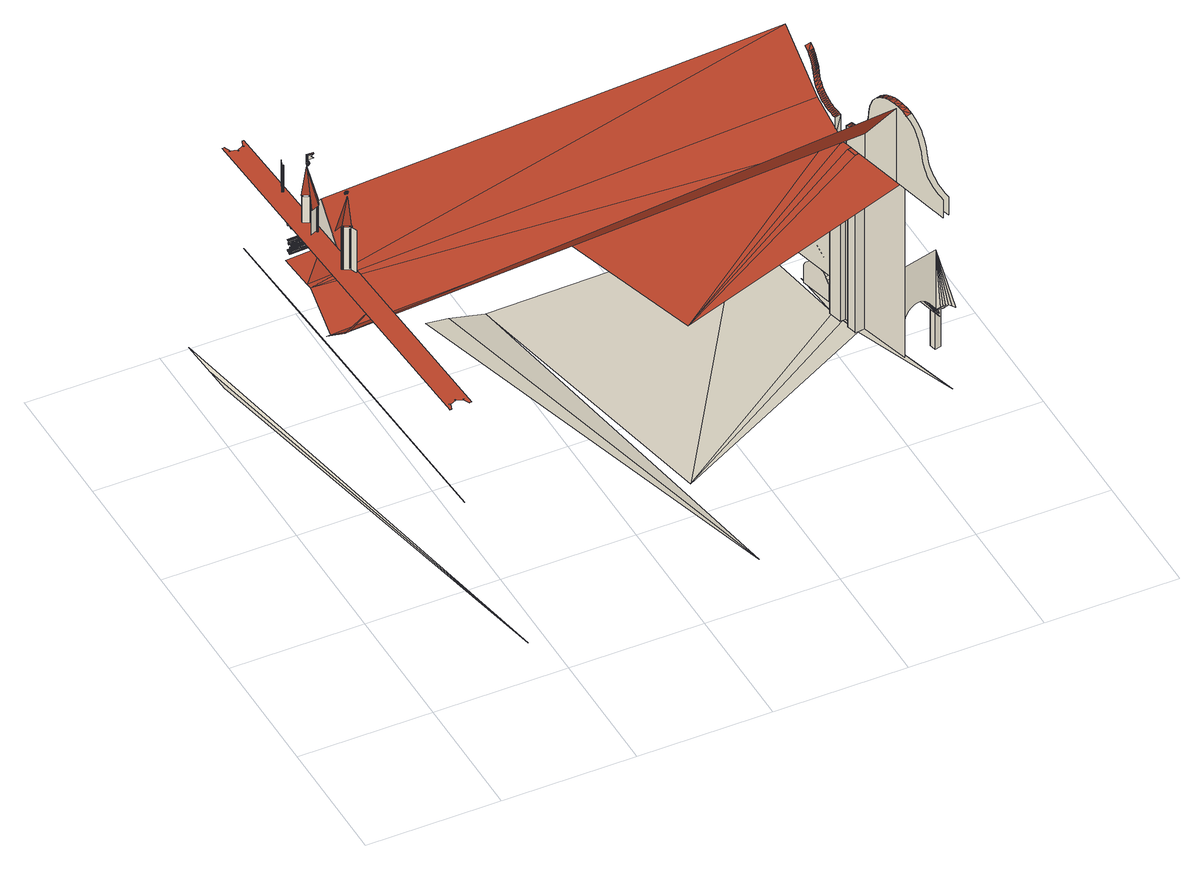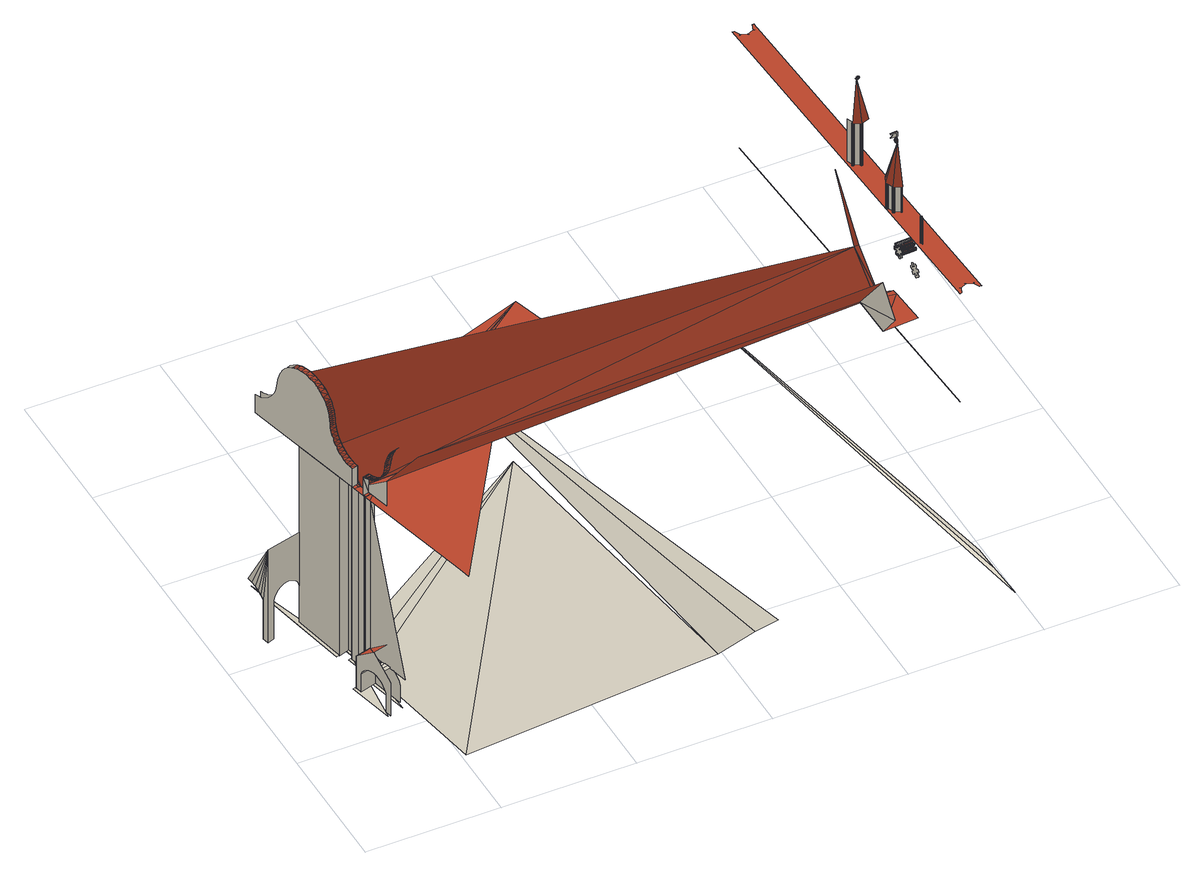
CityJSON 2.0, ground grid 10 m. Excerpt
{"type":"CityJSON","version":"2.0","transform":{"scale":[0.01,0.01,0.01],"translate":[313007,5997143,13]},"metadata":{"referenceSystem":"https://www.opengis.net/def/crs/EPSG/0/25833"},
"CityObjects":{
"building1":{"type":"Building","geometry":[{"type":"MultiSurface","lod":"0","boundaries":[[[0,1,2,3]],[[4,0,3,5]],[[1,6,7,2]],[[8,4,5,9]],[[10,11,12,13,14]],[[15,16,4,8]],[[17,18,6,1]],[[18,19,20,6]],[[16,21,0,4]],[[21,17,1,0]],[[22,23,24,25,26,27,28,29,30,31,32,33,34,35,36,37,38,39,40,41,42,43,44,45,46,47,48,49,50,51,52,53,54,55,56,57,58,59,36,60,61,62,63,64,65,66,67,68,69,70,71,72,73,74,75,76,77,78,79,80,81,82,83,60,84,85,86,87,88,89,90,91,92,93,94,95,96,97,98,99,100,101,102,103,104,105,106,107,84,108,109,110,111,112,113,114,115,116,117,118,119,120,121,122,123,124,125,126,127,128,129,130,131,132,133,134,135,136,137,138,139,140,141,142,143,144,145,146,147,148,149,150,151,152,153,154,155,156,157,158,135,159,160,161,162,163,164,165,166,167,168,169,170,171,172,173,174,175,176,177,178,179,180,181,182,159,183,184,185,186,187,188,189,190,191,192,193,194,195,196,197,198,199,200,201,202,203,204,205,206,183,207,208,209,210,211,212,213,214,215,216,217,218,219,220,221]],[[222,223,15,224]],[[225,226,19,18]],[[223,227,16,15]],[[228,225,18,17]],[[227,229,21,16]],[[229,228,17,21]],[[230,231,226,225]],[[232,233,227,223]],[[234,230,225,228]],[[233,235,229,227]],[[235,234,228,229]],[[236,237,231,230]],[[238,239,233,232]],[[240,236,230,234]],[[239,241,235,233]],[[241,240,234,235]],[[242,243,244,245]],[[243,246,247,244]],[[248,242,245,249]],[[246,250,251,247]],[[252,253,240,241]],[[254,248,249,255]],[[250,256,257,251]],[[258,254,255,259]],[[256,260,261,257]],[[262,258,259,263]],[[260,264,265,261]],[[266,10,14,13,267]],[[268,262,263,269]],[[264,270,271,265]],[[269,263,259,255,249,245,244,247,251,257,261,265,271,272,273,274,275,276,277,278,279,280,281,282]],[[262,268,283,284,285,286,287,288,289,290,291,292,293,270,264,260,256,250,246,243,242,248,254,258]],[[283,268,269,282]],[[270,293,272,271]],[[284,283,282,281]],[[293,292,273,272]],[[285,284,281,280]],[[292,291,274,273]],[[286,285,280,279]],[[291,290,275,274]],[[287,286,279,278]],[[290,289,276,275]],[[288,287,278,277]],[[289,288,277,276]],[[294,295,263,262]],[[296,297,298,299]],[[297,300,301,298]],[[294,296,299,295]],[[300,302,303,301]],[[304,294,295,305]],[[302,306,307,303]],[[308,304,305,309]],[[295,294,310,311]],[[306,312,313,307]],[[314,308,309,315]],[[312,316,317,313]],[[318,314,315,319]],[[316,320,321,317]],[[319,315,309,305,295,299,298,301,303,307,313,317,321,322,323,324,325,326,327,328,329,330,331,332]],[[314,318,333,334,335,336,337,338,339,340,341,342,343,320,316,312,306,302,300,297,296,294,304,308]],[[333,318,319,332]],[[320,343,322,321]],[[334,333,332,331]],[[343,342,323,322]],[[335,334,331,330]],[[342,341,324,323]],[[336,335,330,329]],[[341,340,325,324]],[[337,336,329,328]],[[340,339,326,325]],[[338,337,328,327]],[[339,338,327,326]],[[344,345,346]],[[345,347,346]],[[348,349,350,351]],[[352,348,351,353]],[[354,355,356,357,358]],[[359,360,361,362]],[[363,364,365,366]],[[360,367,368,361]],[[369,363,366,370]],[[367,353,371,368]],[[365,372,373,374]],[[350,369,370,375]],[[353,351,376,371]],[[351,350,375,376]],[[377,378,379,380]],[[381,382,383,384]],[[362,361,385,386]],[[380,379,387,388]],[[388,387,389,390]],[[374,373,391,392]],[[366,365,374,393]],[[361,368,394,385]],[[386,385,395,378]],[[396,397,398,399]],[[392,391,400,401]],[[370,366,393,402]],[[403,404,405,406,407,408,409,410,411,412,413,414,415,416,417]],[[368,371,418,394]],[[419,420,397,396]],[[401,400,421,422]],[[423,424,425,426]],[[378,395,427,379]],[[422,421,420,419]],[[428,399,429,430]],[[375,370,402,431]],[[393,374,392,432]],[[371,376,433,418]],[[376,375,431,433]],[[425,434,435,436]],[[389,437,424,423]],[[379,427,438,387]],[[385,394,439,395]],[[387,438,437,389]],[[440,396,399,428]],[[432,392,401,441]],[[442,428,430,443]],[[402,393,432,444]],[[434,445,446,435]],[[394,418,447,439]],[[424,448,434,425]],[[395,439,449,427]],[[450,419,396,440]],[[441,401,422,451]],[[452,442,443,453]],[[431,402,444,454]],[[451,422,419,450]],[[445,455,456,446]],[[418,433,457,447]],[[455,452,453,456]],[[437,458,448,424]],[[433,431,454,457]],[[427,449,459,438]],[[460,440,428,442]],[[438,459,458,437]],[[444,432,441,461]],[[448,462,445,434]],[[439,447,463,449]],[[464,465,466,467,403,417]],[[468,450,440,460]],[[461,441,451,469]],[[470,460,442,452]],[[454,444,461,471]],[[462,472,455,445]],[[447,457,473,463]],[[469,451,450,468]],[[458,474,462,448]],[[449,463,475,459]],[[472,470,452,455]],[[457,454,471,473]],[[459,475,474,458]],[[476,468,460,470]],[[471,461,469,477]],[[474,478,472,462]],[[463,473,479,475]],[[477,469,468,476]],[[404,480,481,482,483,405]],[[478,476,470,472]],[[473,471,477,479]],[[475,479,478,474]],[[479,477,476,478]],[[484,485,486]],[[487,488,489,357,490]],[[347,345,491]],[[492,493,494,495,496]],[[355,497,498,357,356]],[[467,466,499,500]],[[493,501,500,499,494]],[[502,503,504,505]],[[481,480,506,507]],[[508,509,510,511]],[[506,512,492,496,507]],[[509,513,514,510]],[[515,508,511,516]],[[513,517,518,514]],[[519,502,505,520]],[[521,522,523,524]],[[525,515,516,526]],[[527,519,520,528]],[[517,529,530,518]],[[522,531,532,523]],[[533,527,528,534]],[[531,533,534,532]],[[535,525,526,536]],[[529,384,383,530]],[[537,535,536,538]],[[384,539,540,383]],[[497,487,490,357,498]],[[541,537,538,542]],[[539,543,544,540]],[[545,546,547,548,549,550,551,552,553,554,555,544,540,383,530,518,514,510,511,516,526,536,538,542]],[[556,541,542,545]],[[543,557,555,544]],[[558,556,545,546]],[[559,560,561,562]],[[563,559,562,564]],[[560,565,566,561]],[[557,567,554,555]],[[568,563,564,569]],[[565,570,571,566]],[[512,501,493,492]],[[501,512,506,500]],[[572,568,569,573]],[[570,574,575,571]],[[576,558,546,547]],[[567,577,553,554]],[[578,572,573,579]],[[574,580,581,575]],[[582,576,547,548]],[[583,584,585,586]],[[587,583,586,588]],[[584,589,590,585]],[[591,578,579,592]],[[577,593,552,553]],[[580,594,595,581]],[[596,587,588,597]],[[589,598,599,590]],[[600,601,602,603]],[[604,582,548,549]],[[593,605,551,552]],[[594,606,607,595]],[[608,591,592,609]],[[610,596,597,611]],[[598,612,613,599]],[[614,604,549,550]],[[605,614,550,551]],[[606,615,616,607]],[[617,608,609,618]],[[619,620,621,622]],[[623,619,622,624]],[[625,610,611,626]],[[620,627,628,621]],[[629,617,618,630]],[[612,631,632,613]],[[615,633,634,616]],[[635,623,624,636]],[[627,637,638,628]],[[639,629,630,640]],[[641,625,626,642]],[[643,635,636,644]],[[633,645,646,634]],[[631,647,648,632]],[[637,649,650,638]],[[651,639,640,652]],[[653,641,642,654]],[[655,643,644,656]],[[645,657,658,646]],[[649,659,660,650]],[[647,661,662,648]],[[663,653,654,664]],[[665,651,652,666]],[[657,667,668,658]],[[669,663,664,670]],[[667,669,670,668]],[[671,655,656,672]],[[659,673,674,660]],[[675,665,666,676]],[[661,677,678,662]],[[673,679,680,674]],[[681,675,676,682]],[[679,681,682,680]],[[683,684,685,686]],[[677,687,688,678]],[[689,671,672,690]],[[687,683,686,688]],[[684,691,692,685]],[[691,693,694,692]],[[695,689,690,696]],[[693,697,698,694]],[[699,695,696,700]],[[701,702,703,704]],[[705,701,704,706]],[[403,467,500,506,480,404]],[[697,707,708,698]],[[709,705,706,710]],[[702,711,712,703]],[[711,699,700,712]],[[384,383,713,714]],[[715,716,717,718]],[[716,719,720,717]],[[721,709,710,722]],[[707,723,724,708]],[[725,715,718,726]],[[719,727,728,720]],[[723,729,730,724]],[[731,725,726,732]],[[733,721,722,734]],[[727,735,736,728]],[[729,737,738,730]],[[737,731,732,738]],[[739,733,734,740]],[[735,741,742,736]],[[743,739,740,744]],[[745,746,747,748]],[[746,749,750,747]],[[751,745,748,752]],[[753,743,744,754]],[[749,755,756,750]],[[741,757,758,742]],[[755,753,754,756]],[[759,760,761,762]],[[760,763,764,761]],[[600,759,762,601]],[[763,765,766,764]],[[767,600,601,768]],[[765,769,770,766]],[[771,767,768,772]],[[601,600,714,713]],[[769,773,774,770]],[[775,771,772,776]],[[773,777,778,774]],[[779,780,781,782]],[[780,714,713,781]],[[783,779,782,784]],[[714,785,786,713]],[[787,775,776,788]],[[789,783,784,790]],[[777,791,792,778]],[[785,793,794,786]],[[776,788,795,796,797,798,799,800,801,802,803,804,805,792,778,774,770,766,764,761,762,601,768,772]],[[775,787,806,807,808,809,810,811,812,813,814,815,816,791,777,773,769,765,763,760,759,600,767,771]],[[817,789,790,818]],[[806,787,788,795]],[[793,819,820,794]],[[791,816,805,792]],[[821,817,818,822]],[[807,806,795,796]],[[819,823,824,820]],[[816,815,804,805]],[[825,821,822,826,827]],[[808,807,796,797]],[[823,828,829,824]],[[815,814,803,804]],[[822,826,827,830,831,832,833,834,835,836,837,838,839,840,841,829,824,820,794,786,713,781,782,784,790,818]],[[809,808,797,798]],[[842,825,827,830]],[[814,813,802,803]],[[828,843,841,829]],[[810,809,798,799]],[[813,812,801,802]],[[811,810,799,800]],[[812,811,800,801]],[[844,842,830,831]],[[843,845,839,840,841]],[[846,844,831,832]],[[845,847,838,839]],[[848,846,832,833]],[[847,849,837,838]],[[850,848,833,834]],[[849,851,836,837]],[[852,850,834,835]],[[851,852,835,836]],[[682,676,666,652,640,630,618,609,592,579,573,569,564,562,561,566,571,575,581,595,607,616,634,646,658,668,670,664,654,642,626,611,597,588,586,585,590,599,613,632,648,662,678,688,686,685,692,694,698,708,724,730,738,732,726,718,717,720,728,736,742,758,853,854,855,856,857,858,859,860,861,862,863,864,865,866,867,868,869,870,871,872,873,874,875,876,877,878,879,880,881,882,883,884,885,886,887,888,889,890,891,892,893,894,895,896,897,898,899,900,901,902,903,904,905,906,907,908,909,910,911,912,913,914,915,916,917,918,919,920,921,922,923,924,925,926,927,752,748,747,750,756,754,744,740,734,722,710,706,704,703,712,700,696,690,672,656,644,636,624,622,621,628,638,650,660,674,680]],[[928,929,930,931]],[[929,932,933,930]],[[934,928,931,935]],[[932,936,937,933]],[[938,934,935,939]],[[936,940,941,937]],[[942,938,939,943]],[[940,944,945,941]],[[946,942,943,947]],[[944,948,949,945]],[[950,946,947,951]],[[948,952,953,949]],[[954,955,956,957,958,959,960,961,962,963,964,953,949,945,941,937,933,930,931,935,939,943,947,951]],[[965,950,951,954]],[[952,966,964,953]],[[967,965,954,955]],[[966,968,963,964]],[[969,967,955,956]],[[968,970,962,963]],[[971,969,956,957]],[[970,972,961,962]],[[973,971,957,958]],[[972,974,960,961]],[[975,973,958,959]],[[974,975,959,960]],[[976,977,978]],[[944,945,979,980]],[[981,982,983,984,985,986,987,988,989,990,991,992,993,994,995,996,997,998,999,1000,1001,1002,1003,1004,1005,1006,1007,1008,1009,1010,1011,1012,1013,1014,1015,1016,1017,1018,1019,1020,1021,1022,1023,1024,1025,1026,1027,1028,1029,1030,1031,1032,1033,1034,1035,1036,1037,1038,1039,1040,1041,1042,1043,1044,1045,1046,1047,1048,1049,1050,1051,1052,1053,1054,1055,1056,1057,1058,1059,1060,1061,1062,1063,1064,1065,1066,1067,1068,1069,1070,1071,1072,1073,1074,1075,1076,1077,1078,1079,1080,1081,1082,1083,1084,1085,1086,1087,1088,1089,1090,1091,1092,1093,1094,1095,1096,1097,1098,1099,1100,1101,1102,1103,1104,1105,1106,1107,1108,1109,1110,1111,1112,1113,1114,1115,1116,1117,1118,1119,1120,1121,1122,1123,1124,1125,1126,1127,1128,1129,1130,1131,1132,1133,1134,1135,1136,1137,1138,1139,1140,1141,1142,1143,1144,1145,1146,1147,1148]],[[1149,977,976]],[[1150,1151,1152]],[[1151,1153,1154]],[[1153,1151,1150]],[[1155,1150,1156]],[[1153,1150,1155]],[[1157,1156,1150,1158]],[[1159,1160,1161]],[[1162,1160,1159]],[[345,1163,1164,1165]],[[1166,345,1165,1164]],[[1158,1150,1152,1167]],[[345,1166,1168,1169,1170,1171,1172,491]],[[1166,1152,491,1172,1171,1170,1169,1168]],[[1173,1170,1171]],[[1152,1166,1167]],[[1174,1175,1162]],[[1176,1173,1177]],[[1178,1175,1179]],[[1179,1175,1180]],[[1180,1175,1174]],[[1181,1169,1170,1173]],[[1176,1182,1183,1181,1173]],[[1173,1184,1185,1186,1187,1177]],[[1188,1189,1190,1191,1173,1170,1192,1193,1194]],[[1192,1170,1169]],[[1177,1195,1196,1176]],[[1181,1197,1198,1192,1169]],[[1169,1181,1168]],[[1199,1200,1201,1202,1203,1204,1205,1206,1207,1208,1209,1210,1211,1212,1213,1214,1215,1216,1217,1218,1219,1220,1221,1222,1223,1224,1225,1226,1227,1228,1229,1230,1231,1232,1233,1234,1235,1236,1237,1238,1239,1240,1241,1242,1243,1244,1245,1246,1247,1248,1249,1250,1251,1252,1253,1254,1255,1256,1257,1258,1259,1260,1261,1262,1263,1264,1265]],[[1177,1187,1182,1176]],[[1163,1164,1186,1185]],[[1266,1200,1199]],[[1267,1201,1200]],[[1268,1178,1179]],[[1166,1168,1181,1183]],[[1176,1196,1269,1270,1182]],[[1271,1202,1201]],[[1169,1168,1166,1272,1273,1274,1192]],[[1275,1203,1202]],[[1276,1277,1197,1181,1183]],[[1278,1204,1203]],[[1166,1164,1186,1187,1182,1183]],[[1279,1205,1204]],[[1280,1187,1186,1185,1184,1281]],[[1282,1206,1205]],[[1192,1274,1194,1193]],[[1283,1207,1206]],[[1280,1284,1195,1177,1187]],[[1267,1200,1266]],[[1285,1208,1207]],[[1286,1209,1208]],[[1287,1210,1209]],[[1288,1211,1210]],[[1289,1212,1211]],[[1271,1201,1267]],[[1290,1213,1212]],[[1272,1291,1273]],[[1292,1214,1213]],[[1293,1215,1214]],[[1294,1216,1215]],[[1179,1295,1268]],[[1296,1217,1216]],[[1273,1272,1291,1297,1274]],[[1298,1218,1217]],[[1182,1270,1276,1183]],[[1299,1219,1218]],[[1300,1220,1219]],[[1301,1221,1220]],[[1302,1222,1221]],[[1291,1297,1274,1273]],[[1303,1223,1222]],[[1275,1202,1271]],[[1304,1224,1223]],[[1274,1297,1194]],[[1305,1225,1224]],[[1167,1166,1272,1291,1297,1194,1306,1307]],[[1308,1226,1225]],[[1278,1203,1275]],[[1309,1227,1226]],[[1310,1228,1227]],[[1279,1204,1278]],[[1276,1270,1269,1277]],[[1192,1198,1311,1312,1297,1274]],[[1307,1313,1194,1306]],[[1314,1229,1228]],[[1282,1205,1279]],[[1315,1230,1229]],[[1283,1206,1282]],[[1316,1231,1230]],[[1317,1232,1231]],[[1285,1207,1283]],[[1280,1318,1270,1182,1187]],[[1319,1268,1295]],[[1286,1208,1285]],[[1287,1209,1286]],[[1288,1210,1287]],[[1289,1211,1288]],[[1320,1321,1178]],[[1290,1212,1289]],[[1292,1213,1290]],[[1293,1214,1292]],[[1322,1323,1324]],[[1294,1215,1293]],[[1323,1325,1324]],[[1296,1216,1294]],[[1298,1217,1296]],[[1299,1218,1298]],[[1291,1272,1166,1183,1276,1326,1327,1328]],[[1300,1219,1299]],[[1301,1220,1300]],[[1302,1221,1301]],[[1329,1330,1325]],[[1267,1266,1331,1332,1333,1334,1335,1336,1337,1338,1339,1340,1341,1342,1343,1344,1345,1346,1347,1348,1349,1350,1351,1352,1353,1354,1355,1356,1357,1358,1359,1360,1361,1362,1363,1317,1316,1315,1314,1310,1309,1308,1305,1304,1303,1302,1301,1300,1299,1298,1296,1294,1293,1292,1290,1289,1288,1287,1286,1285,1283,1282,1279,1278,1275,1271]],[[1303,1222,1302]],[[1364,1365,1330]],[[1304,1223,1303]],[[1366,1367,1365]],[[1305,1224,1304]],[[1368,1369,1367]],[[1308,1225,1305]],[[1370,1371,1369]],[[1309,1226,1308]],[[1372,1373,1371]],[[1374,1375,1284,1280,1281,1376,1377]],[[1378,1379,1373]],[[1310,1227,1309]],[[1328,1312,1297,1291]],[[1380,1381,1379]],[[1323,1322,1273,1291,1328,1327]],[[1382,1383,1381]],[[1314,1228,1310]],[[1384,1385,1383]],[[1386,1387,1385]],[[1315,1229,1314]],[[1388,1389,1387]],[[1390,1391,1389]],[[1326,1276,1270,1318]],[[1392,1393,1391]],[[1316,1230,1315]],[[1232,1363,1362,1233]],[[1394,1395,1393]],[[1396,1397,1395]],[[1317,1231,1316]],[[1398,1399,1397]],[[1400,1401,1399]],[[1188,1194,1297,1312]],[[1402,1403,1401]],[[1404,1405,1403]],[[1406,1407,1405]],[[1363,1232,1317]],[[1408,1409,1407]],[[1410,1411,1409]],[[1412,1413,1411]],[[1414,1415,1413]],[[1416,1417,1415]],[[1418,1419,1417]],[[1420,1421,1419]],[[1422,1423,1421]],[[1424,1425,1423]],[[1425,1424,1426]],[[1427,1428,1426]],[[1329,1325,1323]],[[1429,1321,1320]],[[1364,1330,1329]],[[1366,1365,1364]],[[1368,1367,1366]],[[1370,1369,1368]],[[1372,1371,1370]],[[1378,1373,1372]],[[1380,1379,1378]],[[1382,1381,1380]],[[1384,1383,1382]],[[1386,1385,1384]],[[1388,1387,1386]],[[1390,1389,1388]],[[1392,1391,1390]],[[1318,1280,1361,1362,1326]],[[1394,1393,1392]],[[1396,1395,1394]],[[1398,1397,1396]],[[1400,1399,1398]],[[1402,1401,1400]],[[1404,1403,1402]],[[1430,1405,1404]],[[1326,1312,1328,1327]],[[1405,1430,1406]],[[1408,1407,1406]],[[1410,1409,1408]],[[1412,1411,1410]],[[1414,1413,1412]],[[1416,1415,1414]],[[1418,1417,1416]],[[1431,1180,1432]],[[1420,1419,1418]],[[1422,1421,1420]],[[1424,1423,1422]],[[1427,1426,1424]],[[1312,1311,1433,1434,1188]],[[1432,1180,1435]],[[1436,1188,1434]],[[1437,1438,1439,1440,1441,1442,1443,1444,1445,1446,1447,1448,1449,1450,1451]],[[1452,1453,1454]],[[1452,1433,1455,1456]],[[1438,1457,1458,1439]],[[1459,1457,1438,1437]],[[1460,1459,1437,1451]],[[1461,1460,1451,1450]],[[1462,1461,1450,1449]],[[1463,1462,1449,1448]],[[1464,1463,1448,1447]],[[1465,1464,1447,1446]],[[1466,1467,1468,1469,1470,1471,1472,1473,1474,1475,1476,1477,1478,1479,1480,1374,1377,1376]],[[1453,1452,1456]],[[1473,1481,1474]],[[1482,1432,1483]],[[1472,1484,1473]],[[1484,1472,1485]],[[1456,1455,1458,1457,1459,1460,1461,1462,1463,1464,1465,1486,1487,1488,1489,1490,1491,1492,1493,1453]],[[1471,1485,1472]],[[1485,1471,1494]],[[1470,1494,1471]],[[1494,1470,1495]],[[1496,1494,1495]],[[1497,1494,1498]],[[1494,1496,1498]],[[1469,1495,1470]],[[1495,1499,1496]],[[1499,1495,1469]],[[1469,1468,1500,1499]],[[1498,1501,1497]],[[1496,1502,1498]],[[1503,1496,1499]],[[1499,1500,1504,1503]],[[1497,1501,1505]],[[1498,1502,1501]],[[1496,1503,1502]],[[1506,1507,1466]],[[1505,1466,1507]],[[1505,1501,1466]],[[1502,1466,1501]],[[1466,1502,1503]],[[1503,1504,1467,1466]]],"semantics":{"surfaces":[{"type":"WallSurface"},{"type":"RoofSurface"},{"type":"GroundSurface"}],"values":[0,1,0,1,1,1,0,0,1,0,1,1,0,1,0,1,0,0,1,0,1,0,0,1,0,1,0,0,0,0,0,0,0,0,0,0,0,0,1,0,0,2,1,0,0,0,0,0,0,0,0,0,0,0,0,0,0,0,0,0,0,0,0,0,0,0,0,0,0,0,1,0,0,0,0,0,0,0,0,0,0,0,0,1,1,0,1,1,1,0,1,0,1,0,0,1,0,1,0,1,1,1,0,0,1,1,0,0,0,1,1,0,0,1,1,0,0,0,0,1,0,1,1,1,1,1,0,0,0,0,1,1,1,1,0,0,0,0,0,1,1,0,1,0,1,0,1,0,1,1,0,0,0,0,0,1,1,0,1,1,0,0,1,0,0,1,1,0,0,0,0,1,0,2,1,1,2,1,2,0,0,2,0,0,0,0,0,0,0,0,0,0,0,0,0,0,0,0,0,1,0,0,1,0,0,0,0,1,0,0,1,0,1,0,1,0,0,0,1,0,0,0,1,0,1,0,0,1,0,0,0,0,0,1,1,0,0,0,0,1,0,1,1,0,1,0,0,1,0,1,1,1,0,0,0,1,1,1,0,0,0,1,1,0,1,0,1,0,1,0,0,1,0,0,0,1,1,0,0,1,0,1,0,1,0,0,1,0,1,0,1,0,1,0,1,0,0,1,1,0,0,1,1,0,1,1,0,1,1,0,0,1,0,0,0,0,0,0,0,0,0,0,0,0,0,0,0,0,0,0,0,1,1,0,0,0,0,0,0,0,0,0,0,0,0,1,0,0,0,0,0,0,0,0,0,0,0,0,0,0,0,0,0,0,0,0,0,0,0,0,0,0,0,0,0,0,0,1,0,0,0,0,0,0,0,0,0,0,0,0,0,0,0,0,1,1,1,0,0,1,0,0,1,1,1,1,1,1,1,0,1,0,0,0,1,1,1,1,1,0,0,1,0,1,0,1,1,0,1,0,1,1,1,0,1,0,1,1,1,1,1,0,1,1,1,1,1,1,1,1,1,1,1,1,0,1,1,1,1,1,1,1,1,1,1,1,1,1,1,0,1,1,1,1,1,0,0,1,1,1,1,1,1,1,1,1,0,1,1,1,1,0,1,1,1,0,1,1,1,1,1,1,1,1,1,1,0,1,1,1,1,1,1,1,1,1,1,0,1,1,1,1,0,1,1,1,1,1,1,1,1,1,1,0,1,1,1,1,1,1,1,1,1,1,1,1,1,1,1,1,1,1,1,1,1,1,0,1,1,1,1,1,1,1,1,1,1,1,1,1,1,1,1,1,1,1,1,1,1,1,1,1,1,1,1,1,0,1,1,1,1,0,0,0,0,1,0,0,0,0,0,0,0,0,0,0,1,0,0,0,0,0,0,0,0,0,0,0,0,0,0,0,0,0,0,0,0,0,0,0,0,0,0,0,0,0]}}]}
},
"vertices":[
[212,1709,3128],[212,1709,3123],[208,1706,3123],[207,1707,3128],[212,1708,3133],[208,1706,3133],[213,1708,3118],[209,1705,3118],[213,1706,3138],[210,1704,3138],[222,1774,2784],[162,1751,2784],[217,1695,3084],[220,1691,3104],[220,1696,3084],[217,1707,3138],[217,1710,3133],[217,1711,3123],[217,1709,3118],[218,1706,3114],[214,1705,3114],[217,1711,3128],[215,175,2417],[215,176,2417],[215,177,2417],[215,178,2417],[216,179,2417],[218,181,2417],[219,182,2417],[221,182,2417],[223,182,2417],[225,181,2417],[226,180,2417],[227,179,2417],[228,177,2417],[229,175,2417],[246,224,2417],[245,223,2417],[243,222,2417],[241,222,2417],[239,222,2417],[238,223,2417],[236,224,2417],[235,225,2417],[234,227,2417],[234,229,2417],[234,230,2417],[235,232,2417],[236,234,2417],[237,235,2417],[239,236,2417],[240,236,2417],[242,236,2417],[244,235,2417],[246,234,2417],[247,233,2417],[247,231,2417],[248,229,2417],[248,227,2417],[247,226,2417],[293,246,2417],[291,247,2417],[289,247,2417],[288,248,2417],[287,250,2417],[286,251,2417],[286,253,2417],[286,255,2417],[286,257,2417],[287,258,2417],[289,259,2417],[291,260,2417],[292,261,2417],[294,260,2417],[296,260,2417],[297,259,2417],[298,257,2417],[299,256,2417],[300,254,2417],[299,252,2417],[299,250,2417],[298,249,2417],[296,248,2417],[295,247,2417],[342,229,2417],[341,230,2417],[340,232,2417],[340,234,2417],[340,236,2417],[341,237,2417],[341,239,2417],[343,240,2417],[345,241,2417],[346,241,2417],[348,241,2417],[350,240,2417],[351,239,2417],[353,238,2417],[353,236,2417],[354,235,2417],[354,233,2417],[353,231,2417],[352,229,2417],[351,228,2417],[349,228,2417],[347,227,2417],[345,227,2417],[343,228,2417],[364,182,2417],[365,184,2417],[365,186,2417],[366,187,2417],[367,188,2417],[369,189,2417],[371,189,2417],[372,189,2417],[373,189,2417],[374,189,2417],[376,188,2417],[377,186,2417],[378,184,2417],[378,183,2417],[226,3219,2417],[226,3217,2417],[225,3215,2417],[224,3214,2417],[223,3213,2417],[221,3212,2417],[219,3212,2417],[217,3212,2417],[216,3212,2417],[214,3213,2417],[213,3215,2417],[212,3216,2417],[212,3218,2417],[194,3169,2417],[196,3170,2417],[197,3171,2417],[199,3171,2417],[201,3171,2417],[203,3171,2417],[204,3170,2417],[205,3168,2417],[206,3167,2417],[206,3165,2417],[206,3163,2417],[206,3161,2417],[205,3160,2417],[203,3159,2417],[202,3158,2417],[200,3157,2417],[198,3158,2417],[196,3158,2417],[195,3159,2417],[193,3161,2417],[193,3162,2417],[192,3164,2417],[193,3166,2417],[193,3168,2417],[147,3147,2417],[149,3147,2417],[151,3146,2417],[152,3145,2417],[153,3144,2417],[154,3142,2417],[155,3140,2417],[154,3138,2417],[154,3137,2417],[153,3135,2417],[151,3134,2417],[150,3133,2417],[148,3133,2417],[146,3133,2417],[144,3134,2417],[143,3135,2417],[142,3136,2417],[141,3138,2417],[141,3139,2417],[141,3141,2417],[141,3143,2417],[142,3145,2417],[144,3146,2417],[145,3146,2417],[98,3164,2417],[99,3163,2417],[100,3161,2417],[101,3159,2417],[100,3158,2417],[100,3156,2417],[99,3154,2417],[97,3153,2417],[96,3152,2417],[94,3152,2417],[92,3152,2417],[90,3153,2417],[89,3154,2417],[88,3155,2417],[87,3157,2417],[86,3159,2417],[87,3161,2417],[87,3162,2417],[88,3164,2417],[90,3165,2417],[91,3166,2417],[93,3166,2417],[95,3166,2417],[97,3165,2417],[76,3211,2417],[76,3209,2417],[75,3208,2417],[74,3206,2417],[73,3205,2417],[71,3204,2417],[69,3204,2417],[67,3204,2417],[66,3205,2417],[64,3206,2417],[63,3207,2417],[63,3208,2417],[62,3208,2417],[62,3209,2417],[62,3211,2417],[221,1704,3142],[222,1708,3138],[218,1704,3142],[222,1709,3118],[222,1707,3114],[222,1710,3133],[222,1711,3123],[222,1711,3128],[227,1708,3118],[226,1706,3114],[226,1707,3138],[227,1709,3133],[227,1710,3123],[227,1710,3128],[231,1706,3118],[229,1704,3114],[230,1704,3138],[231,1707,3133],[232,1707,3123],[232,1707,3128],[215,1763,2784],[215,1764,2784],[215,1764,2417],[215,1763,2417],[215,1766,2784],[215,1766,2417],[216,1761,2784],[216,1761,2417],[215,1768,2784],[215,1768,2417],[236,1704,3128],[235,1704,3123],[218,1760,2784],[218,1760,2417],[216,1770,2784],[216,1770,2417],[220,1759,2784],[220,1759,2417],[217,1771,2784],[217,1771,2417],[221,1759,2784],[221,1759,2417],[218,1772,2784],[218,1772,2417],[280,1749,2784],[224,1695,3084],[223,1759,2784],[223,1759,2417],[220,1773,2784],[220,1773,2417],[222,1773,2417],[223,1773,2417],[225,1772,2417],[227,1771,2417],[228,1770,2417],[228,1768,2417],[229,1766,2417],[228,1764,2417],[228,1762,2417],[226,1761,2417],[225,1760,2417],[225,1760,2784],[226,1761,2784],[228,1762,2784],[228,1764,2784],[229,1766,2784],[228,1768,2784],[228,1770,2784],[227,1771,2784],[225,1772,2784],[223,1773,2784],[222,1773,2784],[269,1738,2784],[269,1738,2417],[268,1740,2784],[267,1742,2784],[267,1742,2417],[268,1740,2417],[267,1743,2784],[267,1743,2417],[267,1745,2784],[267,1745,2417],[271,1737,2784],[271,1737,2417],[268,1747,2784],[268,1747,2417],[272,1737,2784],[272,1737,2417],[288,1690,2784],[288,1690,2417],[269,1748,2784],[269,1748,2417],[274,1736,2784],[274,1736,2417],[271,1749,2784],[271,1749,2417],[276,1736,2784],[276,1736,2417],[272,1750,2784],[272,1750,2417],[274,1750,2417],[276,1750,2417],[278,1749,2417],[279,1748,2417],[280,1747,2417],[281,1745,2417],[281,1743,2417],[281,1741,2417],[280,1740,2417],[279,1738,2417],[278,1737,2417],[278,1737,2784],[279,1738,2784],[280,1740,2784],[281,1741,2784],[281,1743,2784],[281,1745,2784],[280,1747,2784],[279,1748,2784],[278,1749,2784],[276,1750,2784],[274,1750,2784],[290,1517,2214],[309,1830,1792],[274,1828,1792],[262,2078,1577],[197,2215,2987],[197,2215,2982],[202,2216,2982],[202,2216,2987],[197,2216,2992],[202,2217,2992],[192,2151,2642],[252,2175,2642],[197,2231,2943],[194,2234,2962],[194,2229,2943],[197,2227,3003],[199,2223,3000],[202,2224,3000],[199,2228,3003],[200,2220,2972],[199,2224,2969],[201,2225,2969],[204,2222,2972],[201,2219,2997],[204,2222,2997],[202,2218,2977],[205,2220,2977],[206,2220,2992],[198,2229,2966],[200,2230,2966],[203,2228,2969],[207,2219,2982],[207,2219,2987],[197,2233,3005],[202,2231,3003],[202,2234,3003],[198,2234,3005],[193,2166,2642],[193,2166,2417],[241,2186,2417],[241,2186,2642],[204,2227,3000],[201,2229,3003],[202,2236,3003],[198,2235,3005],[202,2238,3003],[197,2236,3005],[201,2232,2966],[205,2230,2969],[207,2225,2972],[207,2225,2997],[206,2230,3000],[203,2242,2969],[199,2239,2966],[198,2240,2966],[201,2244,2969],[201,2234,2966],[206,2233,2969],[209,2224,2977],[244,2229,3057],[244,2238,3057],[194,2239,3057],[195,2239,3057],[196,2239,3057],[198,2238,3057],[198,2237,3057],[199,2236,3057],[199,2234,3057],[199,2233,3057],[198,2232,3057],[197,2231,3057],[196,2230,3057],[195,2229,3057],[194,2229,3057],[209,2223,2992],[205,2239,2969],[200,2237,2966],[201,2236,2966],[205,2236,2969],[201,2240,3003],[204,2243,3000],[201,2245,3000],[199,2241,3003],[207,2233,3000],[203,2247,2972],[198,2245,2969],[199,2249,2972],[210,2223,2982],[208,2229,2972],[210,2223,2987],[203,2248,2997],[200,2250,2997],[198,2246,3000],[206,2240,3000],[207,2237,3000],[209,2229,2997],[206,2244,2972],[209,2233,2972],[204,2249,2977],[200,2251,2977],[211,2228,2977],[205,2250,2992],[201,2252,2992],[211,2228,2992],[207,2245,2997],[210,2233,2997],[208,2241,2972],[209,2237,2972],[205,2250,2982],[201,2253,2982],[212,2227,2982],[205,2251,2987],[201,2253,2987],[213,2227,2987],[209,2241,2997],[210,2237,2997],[208,2246,2977],[212,2233,2977],[208,2246,2992],[213,2233,2992],[194,2229,3017],[199,2229,3017],[199,2229,3052],[244,2229,3052],[210,2242,2977],[212,2237,2977],[209,2247,2982],[214,2233,2982],[209,2247,2987],[214,2233,2987],[211,2242,2992],[212,2238,2992],[212,2243,2982],[213,2238,2982],[212,2243,2987],[214,2238,2987],[244,2238,3052],[199,2239,3052],[199,2239,3017],[194,2239,3017],[262,2496,1480],[226,3219,1480],[374,275,1480],[254,2292,2642],[195,2317,2642],[194,2239,2943],[198,2238,2943],[293,2080,1577],[244,2237,3017],[244,2230,3017],[199,2231,3017],[199,2234,3017],[199,2237,3017],[277,2233,2642],[199,2234,2943],[199,2231,3052],[244,2230,3052],[224,2231,3035],[201,2306,2642],[200,2304,2642],[200,2304,2417],[201,2306,2417],[244,2237,3052],[199,2237,3052],[240,2177,2642],[239,2179,2642],[239,2179,2417],[240,2177,2417],[224,2237,3035],[239,2180,2642],[239,2180,2417],[241,2176,2642],[241,2176,2417],[239,2182,2642],[239,2182,2417],[202,2307,2642],[202,2307,2417],[199,2315,2642],[200,2314,2642],[200,2314,2417],[199,2315,2417],[242,2174,2642],[242,2174,2417],[202,2309,2642],[202,2309,2417],[240,2184,2642],[240,2184,2417],[201,2313,2642],[201,2313,2417],[202,2311,2642],[202,2311,2417],[244,2174,2642],[244,2174,2417],[246,2173,2642],[246,2173,2417],[243,2187,2642],[243,2187,2417],[248,2174,2642],[248,2174,2417],[244,2187,2642],[244,2187,2417],[249,2174,2417],[251,2175,2417],[252,2177,2417],[253,2179,2417],[253,2180,2417],[253,2182,2417],[252,2184,2417],[251,2185,2417],[250,2186,2417],[248,2187,2417],[246,2187,2417],[249,2174,2642],[246,2187,2642],[251,2175,2642],[135,2330,2163],[135,2330,2168],[270,2337,2168],[270,2337,2163],[135,2332,2159],[270,2338,2159],[135,2332,2172],[270,2339,2172],[248,2187,2642],[135,2334,2156],[270,2341,2156],[135,2334,2175],[270,2341,2175],[135,2338,2153],[270,2344,2153],[135,2338,2178],[270,2345,2178],[252,2177,2642],[250,2186,2642],[135,2342,2152],[269,2348,2152],[135,2342,2179],[269,2349,2179],[253,2179,2642],[135,2343,2198],[135,2343,2203],[269,2350,2203],[269,2349,2198],[135,2344,2194],[269,2351,2194],[135,2344,2207],[269,2351,2207],[134,2346,2152],[269,2353,2152],[251,2185,2642],[134,2346,2179],[269,2353,2179],[134,2346,2191],[269,2353,2191],[134,2347,2210],[269,2354,2210],[243,2282,2642],[243,2282,2417],[195,2302,2417],[195,2302,2642],[253,2180,2642],[252,2184,2642],[134,2348,2176],[269,2355,2176],[134,2350,2153],[269,2357,2153],[134,2350,2188],[269,2357,2188],[134,2350,2213],[269,2357,2213],[253,2182,2642],[134,2351,2174],[269,2358,2174],[134,2351,2156],[269,2358,2156],[134,2351,2133],[134,2351,2137],[269,2358,2137],[269,2358,2133],[134,2352,2129],[269,2358,2129],[134,2353,2190],[269,2360,2190],[134,2353,2141],[269,2360,2141],[134,2353,2159],[269,2360,2159],[134,2354,2214],[269,2361,2214],[134,2354,2173],[269,2361,2173],[134,2354,2125],[269,2361,2125],[134,2356,2144],[269,2362,2144],[134,2356,2161],[269,2363,2161],[134,2357,2189],[269,2363,2189],[134,2357,2122],[269,2364,2122],[134,2358,2174],[269,2364,2174],[134,2359,2214],[269,2365,2214],[134,2359,2144],[268,2366,2144],[134,2360,2161],[268,2366,2161],[134,2360,2188],[268,2366,2188],[134,2361,2121],[268,2368,2121],[134,2361,2176],[268,2367,2176],[134,2362,2145],[268,2369,2145],[134,2363,2212],[268,2369,2212],[134,2362,2185],[268,2369,2185],[134,2363,2160],[268,2370,2160],[134,2362,2179],[268,2369,2179],[134,2363,2182],[268,2370,2182],[133,2366,2121],[268,2372,2121],[133,2365,2147],[268,2372,2147],[133,2365,2157],[268,2372,2157],[133,2366,2210],[268,2373,2210],[133,2366,2150],[268,2373,2150],[133,2367,2154],[268,2373,2154],[133,2367,2203],[133,2367,2200],[268,2374,2200],[268,2374,2203],[133,2368,2206],[268,2375,2206],[133,2370,2122],[268,2376,2122],[133,2369,2196],[268,2375,2196],[133,2371,2194],[268,2378,2194],[133,2373,2124],[268,2380,2124],[133,2375,2193],[268,2381,2193],[133,2376,2127],[268,2383,2127],[133,2375,2137],[133,2375,2134],[268,2382,2134],[268,2382,2137],[133,2375,2141],[268,2382,2141],[133,2378,2194],[268,2385,2194],[133,2378,2144],[268,2384,2144],[133,2378,2131],[268,2384,2131],[262,2233,2417],[262,2233,2642],[133,2378,2209],[133,2378,2214],[268,2385,2214],[268,2385,2209],[133,2379,2218],[267,2386,2218],[133,2380,2145],[267,2387,2145],[133,2381,2195],[267,2388,2195],[133,2381,2208],[267,2388,2208],[133,2382,2221],[267,2388,2221],[133,2383,2198],[267,2390,2198],[133,2383,2205],[267,2390,2205],[133,2384,2146],[267,2391,2146],[132,2385,2224],[267,2392,2224],[133,2384,2201],[267,2391,2201],[132,2387,2145],[267,2394,2145],[132,2389,2226],[267,2396,2226],[132,2390,2143],[267,2396,2143],[132,2389,2126],[132,2388,2130],[267,2395,2130],[267,2396,2126],[132,2390,2133],[267,2397,2133],[132,2391,2123],[267,2398,2123],[132,2391,2140],[267,2398,2140],[132,2392,2136],[267,2398,2136],[132,2393,2226],[267,2400,2226],[242,2283,2642],[241,2285,2642],[241,2285,2417],[242,2283,2417],[241,2287,2642],[241,2287,2417],[241,2288,2642],[241,2288,2417],[244,2280,2642],[244,2280,2417],[242,2290,2642],[242,2290,2417],[246,2280,2642],[246,2280,2417],[243,2292,2642],[243,2292,2417],[248,2279,2642],[248,2279,2417],[244,2293,2642],[244,2293,2417],[263,2230,2642],[262,2231,2642],[262,2231,2417],[263,2230,2417],[264,2228,2642],[264,2228,2417],[262,2235,2642],[262,2235,2417],[249,2280,2642],[249,2280,2417],[265,2227,2642],[265,2227,2417],[246,2293,2642],[246,2293,2417],[263,2237,2642],[263,2237,2417],[251,2280,2417],[253,2281,2417],[254,2283,2417],[254,2284,2417],[255,2286,2417],[255,2288,2417],[254,2290,2417],[253,2291,2417],[251,2292,2417],[250,2293,2417],[248,2293,2417],[251,2280,2642],[253,2281,2642],[254,2283,2642],[254,2284,2642],[255,2286,2642],[255,2288,2642],[254,2290,2642],[253,2291,2642],[251,2292,2642],[250,2293,2642],[248,2293,2642],[267,2226,2642],[267,2226,2417],[264,2238,2642],[264,2238,2417],[269,2226,2642],[269,2226,2417],[266,2239,2642],[266,2239,2417],[271,2226,2642],[270,2226,2417],[271,2226,2417],[267,2240,2642],[267,2240,2417],[272,2227,2417],[274,2228,2417],[275,2229,2417],[276,2231,2417],[276,2233,2417],[276,2235,2417],[275,2237,2417],[274,2238,2417],[273,2239,2417],[271,2240,2417],[270,2240,2417],[269,2240,2417],[272,2227,2642],[269,2240,2642],[274,2228,2642],[271,2240,2642],[275,2229,2642],[273,2239,2642],[276,2231,2642],[274,2238,2642],[276,2233,2642],[275,2237,2642],[276,2235,2642],[267,2404,2224],[266,2408,2222],[266,2410,2219],[266,2412,2215],[266,2412,2210],[266,2410,2206],[266,2407,2205],[267,2404,2203],[267,2403,2200],[267,2403,2197],[267,2404,2193],[266,2406,2191],[266,2409,2189],[266,2413,2190],[266,2416,2191],[266,2418,2194],[266,2419,2197],[266,2419,2200],[266,2422,2203],[266,2426,2204],[265,2431,2205],[265,2435,2203],[265,2438,2201],[265,2441,2198],[265,2442,2194],[265,2442,2189],[265,2441,2185],[265,2439,2182],[265,2435,2179],[265,2431,2178],[265,2429,2180],[266,2425,2181],[266,2422,2180],[266,2419,2178],[266,2417,2175],[266,2417,2172],[266,2417,2168],[266,2420,2166],[266,2423,2164],[266,2426,2164],[265,2429,2165],[265,2432,2167],[265,2436,2168],[265,2440,2166],[265,2443,2164],[265,2445,2160],[265,2446,2156],[265,2446,2152],[265,2443,2148],[265,2440,2146],[265,2436,2144],[265,2432,2144],[265,2428,2146],[266,2425,2148],[266,2425,2152],[266,2423,2154],[266,2420,2156],[266,2417,2157],[266,2413,2156],[266,2411,2154],[266,2409,2151],[266,2408,2148],[266,2409,2145],[266,2412,2142],[266,2415,2140],[266,2418,2140],[266,2421,2137],[266,2422,2133],[266,2421,2128],[266,2420,2124],[266,2417,2121],[266,2413,2119],[266,2409,2118],[267,2405,2118],[267,2401,2120],[216,2639,2642],[215,2641,2642],[215,2641,2417],[216,2639,2417],[215,2642,2642],[215,2642,2417],[217,2638,2642],[217,2638,2417],[215,2644,2642],[215,2644,2417],[218,2636,2642],[218,2636,2417],[216,2646,2642],[216,2646,2417],[220,2636,2642],[220,2636,2417],[217,2647,2642],[217,2647,2417],[222,2635,2642],[222,2635,2417],[218,2649,2642],[218,2649,2417],[224,2636,2642],[224,2636,2417],[220,2649,2642],[220,2649,2417],[225,2636,2417],[227,2637,2417],[228,2639,2417],[229,2641,2417],[229,2642,2417],[229,2644,2417],[228,2646,2417],[227,2647,2417],[226,2648,2417],[224,2649,2417],[222,2649,2417],[225,2636,2642],[222,2649,2642],[227,2637,2642],[224,2649,2642],[228,2639,2642],[226,2648,2642],[229,2641,2642],[227,2647,2642],[229,2642,2642],[228,2646,2642],[229,2644,2642],[123,3500,225],[751,93,255],[132,3312,229],[238,2695,2417],[238,2695,2642],[255,2641,2175],[255,2640,2172],[255,2641,2168],[255,2643,2166],[254,2646,2164],[254,2650,2164],[254,2653,2165],[254,2656,2167],[254,2660,2168],[254,2664,2166],[253,2667,2164],[253,2669,2160],[253,2670,2156],[253,2669,2152],[253,2667,2148],[254,2664,2146],[254,2660,2144],[254,2656,2144],[254,2652,2146],[254,2649,2148],[254,2648,2152],[254,2647,2154],[255,2644,2156],[255,2640,2157],[255,2637,2156],[255,2634,2154],[255,2633,2151],[255,2632,2148],[255,2633,2145],[255,2636,2142],[255,2639,2140],[255,2642,2140],[254,2644,2137],[254,2646,2133],[254,2645,2128],[255,2644,2124],[255,2641,2121],[255,2637,2119],[255,2633,2118],[255,2629,2118],[255,2625,2120],[256,2622,2123],[256,2619,2126],[256,2618,2130],[256,2621,2133],[256,2622,2136],[256,2622,2140],[256,2620,2143],[256,2618,2145],[256,2614,2146],[256,2611,2145],[256,2608,2144],[257,2606,2141],[257,2605,2137],[257,2606,2134],[256,2608,2131],[256,2607,2127],[257,2604,2124],[257,2600,2122],[257,2596,2121],[257,2592,2121],[257,2588,2122],[258,2585,2125],[258,2582,2129],[258,2581,2133],[258,2582,2137],[258,2583,2141],[258,2586,2144],[257,2590,2144],[257,2593,2145],[257,2596,2147],[257,2597,2150],[257,2597,2154],[257,2596,2157],[257,2593,2160],[257,2590,2161],[257,2587,2161],[258,2584,2159],[258,2582,2156],[258,2580,2153],[258,2576,2152],[258,2572,2152],[258,2568,2153],[259,2565,2156],[259,2562,2159],[259,2561,2163],[259,2561,2168],[259,2562,2172],[259,2565,2175],[258,2569,2178],[258,2573,2179],[258,2577,2179],[258,2579,2176],[258,2582,2174],[258,2585,2173],[257,2588,2174],[257,2591,2176],[257,2593,2179],[257,2593,2182],[257,2592,2185],[257,2590,2188],[257,2587,2189],[258,2584,2190],[258,2580,2188],[258,2577,2191],[258,2575,2194],[258,2573,2198],[258,2573,2203],[258,2575,2207],[258,2577,2210],[258,2581,2213],[258,2585,2214],[257,2589,2214],[257,2593,2212],[257,2596,2210],[257,2599,2206],[257,2598,2203],[257,2598,2200],[257,2599,2196],[257,2602,2194],[257,2605,2193],[256,2608,2194],[256,2612,2195],[256,2613,2198],[256,2614,2201],[256,2614,2205],[256,2612,2208],[256,2609,2209],[256,2608,2214],[256,2610,2218],[256,2612,2221],[256,2615,2224],[256,2619,2226],[256,2624,2226],[255,2628,2224],[255,2631,2222],[255,2634,2219],[255,2635,2215],[255,2635,2210],[255,2634,2206],[255,2631,2205],[255,2628,2203],[255,2627,2200],[255,2626,2197],[255,2628,2193],[255,2630,2191],[255,2633,2189],[255,2637,2190],[255,2640,2191],[255,2642,2194],[255,2643,2197],[255,2643,2200],[254,2646,2203],[254,2650,2204],[254,2654,2205],[254,2658,2203],[254,2662,2201],[254,2665,2198],[254,2666,2194],[253,2666,2189],[254,2665,2185],[254,2662,2182],[254,2659,2179],[254,2655,2178],[254,2652,2180],[254,2649,2181],[254,2646,2180],[255,2643,2178],[109,3793,224],[542,2378,1822],[273,2381,1792],[276,2340,1792],[522,2679,1792],[255,2661,1792],[511,2836,2002],[522,2674,2214],[879,2695,2214],[4043,2877,2214],[1791,3332,178],[2493,173,245],[1618,3325,208],[2073,3346,101],[4311,1790,2214],[4237,2092,1792],[401,1836,1792],[4183,2314,1577],[4121,2567,1792],[4161,2313,1577],[4152,2312,1577],[4002,2303,1577],[2110,2189,1577],[359,2084,1577],[2434,1103,1577],[3977,3444,37],[2455,1104,197],[4174,2225,1577],[4193,2150,1577],[4214,2151,36],[4177,2300,34],[4151,2402,33],[4155,2300,1577],[4203,2232,1577],[4184,2307,1577],[4320,1753,1577],[4311,1790,1577],[4237,2092,1577],[4221,2157,1577],[4193,2471,1577],[4189,2485,1577],[3977,3356,1577],[3956,3443,1577],[4130,2401,1577],[4153,2427,1577],[4154,2428,1577],[4193,2150,37],[4174,2225,35],[4155,2300,29],[4130,2401,29],[4337,1690,2213],[4327,1731,2230],[4316,1775,2240],[4305,1819,2242],[4295,1863,2236],[4286,1899,2225],[4277,1933,2209],[4270,1965,2188],[4263,1994,2163],[4257,2018,2134],[4255,2025,2120],[4253,2032,2106],[4252,2038,2091],[4251,2043,2077],[4249,2048,2062],[4248,2052,2047],[4248,2055,2031],[4247,2058,2016],[4246,2061,2001],[4246,2062,1985],[4246,2063,1970],[4245,2064,1954],[4244,2070,1925],[4242,2078,1897],[4239,2090,1870],[4236,2104,1846],[4232,2120,1824],[4227,2138,1804],[4222,2158,1786],[4217,2180,1770],[4211,2204,1757],[4205,2229,1747],[4199,2254,1739],[4193,2281,1734],[4193,2281,1577],[4199,2256,1577],[4405,1410,1577],[4408,1396,1577],[4426,1323,1577],[4426,1323,1646],[4426,1323,1734],[4419,1351,1740],[4413,1378,1749],[4406,1404,1761],[4401,1427,1775],[4395,1449,1791],[4391,1468,1810],[4386,1486,1831],[4383,1501,1854],[4380,1514,1878],[4377,1524,1903],[4375,1532,1930],[4374,1537,1957],[4374,1538,1971],[4373,1541,1986],[4372,1544,2000],[4371,1547,2015],[4371,1551,2029],[4369,1556,2043],[4368,1560,2057],[4367,1566,2071],[4366,1571,2084],[4364,1577,2098],[4362,1584,2111],[4361,1591,2124],[4354,1619,2159],[4346,1652,2189],[4381,1701,2213],[4371,1742,2230],[4195,2226,34],[4213,2235,32],[4213,2235,1577],[4360,1786,2239],[4175,2346,1577],[4165,2386,1577],[4159,2408,1577],[4349,1830,2242],[4197,2310,1577],[4197,2310,29],[4339,1874,2236],[4330,1910,2225],[4267,2168,1577],[4363,1768,1577],[4322,1944,2209],[4314,1976,2188],[4267,2168,27],[4307,2005,2163],[4301,2029,2134],[4299,2036,2120],[4298,2043,2106],[4296,2049,2091],[4295,2054,2076],[4165,2387,1577],[4294,2058,2062],[4293,2063,2047],[4292,2066,2031],[4218,2311,30],[4291,2069,2016],[4160,2408,1577],[4291,2071,2001],[4290,2073,1985],[4290,2074,1969],[4290,2075,1954],[4288,2081,1925],[4286,2089,1897],[4283,2101,1870],[4280,2115,1846],[4145,2469,1577],[4121,2567,1577],[4276,2131,1824],[4272,2149,1804],[4267,2169,1786],[4205,2419,28],[4205,2419,1577],[4102,2641,1577],[4261,2191,1770],[4256,2215,1757],[4250,2240,1746],[4243,2265,1739],[4247,2242,1577],[4234,2235,31],[4289,2169,29],[4491,1320,70],[4163,2386,1577],[4210,2398,1734],[4163,2386,1734],[4159,2400,1737],[4231,2317,1577],[4210,2398,1577],[4195,2394,1577],[4207,2412,1737],[4156,2414,1740],[4390,1663,2189],[4398,1630,2159],[4405,1602,2124],[4407,1595,2111],[4408,1588,2098],[4410,1582,2084],[4411,1577,2071],[4413,1571,2057],[4414,1567,2043],[4415,1562,2029],[4416,1558,2015],[4417,1555,2000],[4417,1552,1986],[4418,1549,1971],[4418,1547,1957],[4420,1543,1930],[4421,1535,1903],[4424,1525,1878],[4427,1512,1854],[4431,1497,1831],[4435,1479,1810],[4440,1460,1791],[4445,1438,1775],[4451,1415,1761],[4457,1389,1748],[4464,1362,1740],[4471,1334,1734],[4471,1334,1577],[4453,1407,1577],[4449,1421,1577],[4243,2267,1577],[4237,2292,1577],[4237,2292,1734],[4204,2426,1740],[4153,2428,1744],[4200,2439,1744],[4149,2441,1749],[4197,2453,1749],[4146,2454,1755],[4194,2466,1755],[4143,2468,1761],[4191,2479,1761],[4140,2479,1768],[4363,1768,365],[4363,1768,41],[4363,1768,830],[4363,1768,571],[4188,2491,1768],[4137,2491,1775],[4185,2502,1775],[4135,2501,1783],[4182,2513,1783],[4132,2512,1791],[4180,2524,1791],[4130,2522,1801],[4177,2533,1801],[4127,2532,1810],[4175,2543,1810],[4125,2540,1821],[4173,2552,1821],[4123,2549,1831],[4171,2561,1831],[4121,2557,1842],[4167,2576,1854],[4119,2564,1854],[4164,2589,1878],[4116,2577,1878],[4161,2599,1903],[4114,2587,1903],[4160,2607,1930],[4112,2595,1930],[4158,2611,1957],[4111,2600,1957],[4158,2613,1971],[4110,2602,1971],[4157,2619,2000],[4110,2604,1986],[4156,2622,2015],[4109,2607,2000],[4155,2626,2029],[4108,2611,2015],[4154,2630,2043],[4107,2614,2029],[4153,2635,2057],[4106,2619,2043],[4151,2641,2071],[4105,2624,2057],[4150,2646,2084],[4104,2629,2071],[4148,2652,2098],[4102,2634,2084],[4147,2659,2111],[4101,2641,2098],[4145,2666,2124],[4099,2647,2111],[4098,2654,2124],[4138,2694,2159],[4091,2682,2159],[4385,1769,46],[4157,2616,1986],[4227,2420,28],[4214,2472,28],[4193,2471,28],[4193,2471,256],[4130,2816,23],[4109,2815,256],[4178,2532,202],[4181,2520,177],[4181,2520,28],[4122,2768,28],[4122,2768,177],[4124,2757,202],[4128,2740,224],[4133,2720,243],[4139,2697,257],[4145,2671,265],[4151,2644,268],[4158,2617,265],[4164,2592,257],[4169,2568,243],[4174,2548,224],[4195,2471,300],[4272,2673,450],[4152,2643,450],[4313,2501,21],[4313,2501,300],[4301,2549,177],[4301,2549,21],[4298,2561,202],[4295,2577,224],[4290,2597,243],[4284,2620,257],[4278,2646,265],[4272,2673,268],[4265,2700,265],[4627,1834,830],[4627,1834,23],[4578,1822,28],[4578,1822,365],[4572,1820,391],[4559,1817,414],[4542,1813,433],[4521,1807,448],[4496,1801,458],[4471,1795,461],[4445,1788,458],[4421,1782,448],[4400,1777,433],[4382,1773,414],[4370,1770,391],[4542,1609,458],[4334,2501,22],[4252,2846,16],[4558,1649,449],[4571,1686,435],[4259,2725,257],[4253,2749,243],[4249,2769,224],[4245,2785,202],[4242,2797,177],[4242,2797,16],[4230,2845,13],[4230,2845,300],[4581,1720,416],[4588,1749,393],[4596,1751,393],[4610,1696,435],[4602,1725,416],[4591,1773,365],[4591,1773,29],[4653,1738,416],[4646,1764,393],[4640,1786,365],[4640,1786,26],[4661,1710,435],[4679,1645,458],[4670,1678,449]
]}
